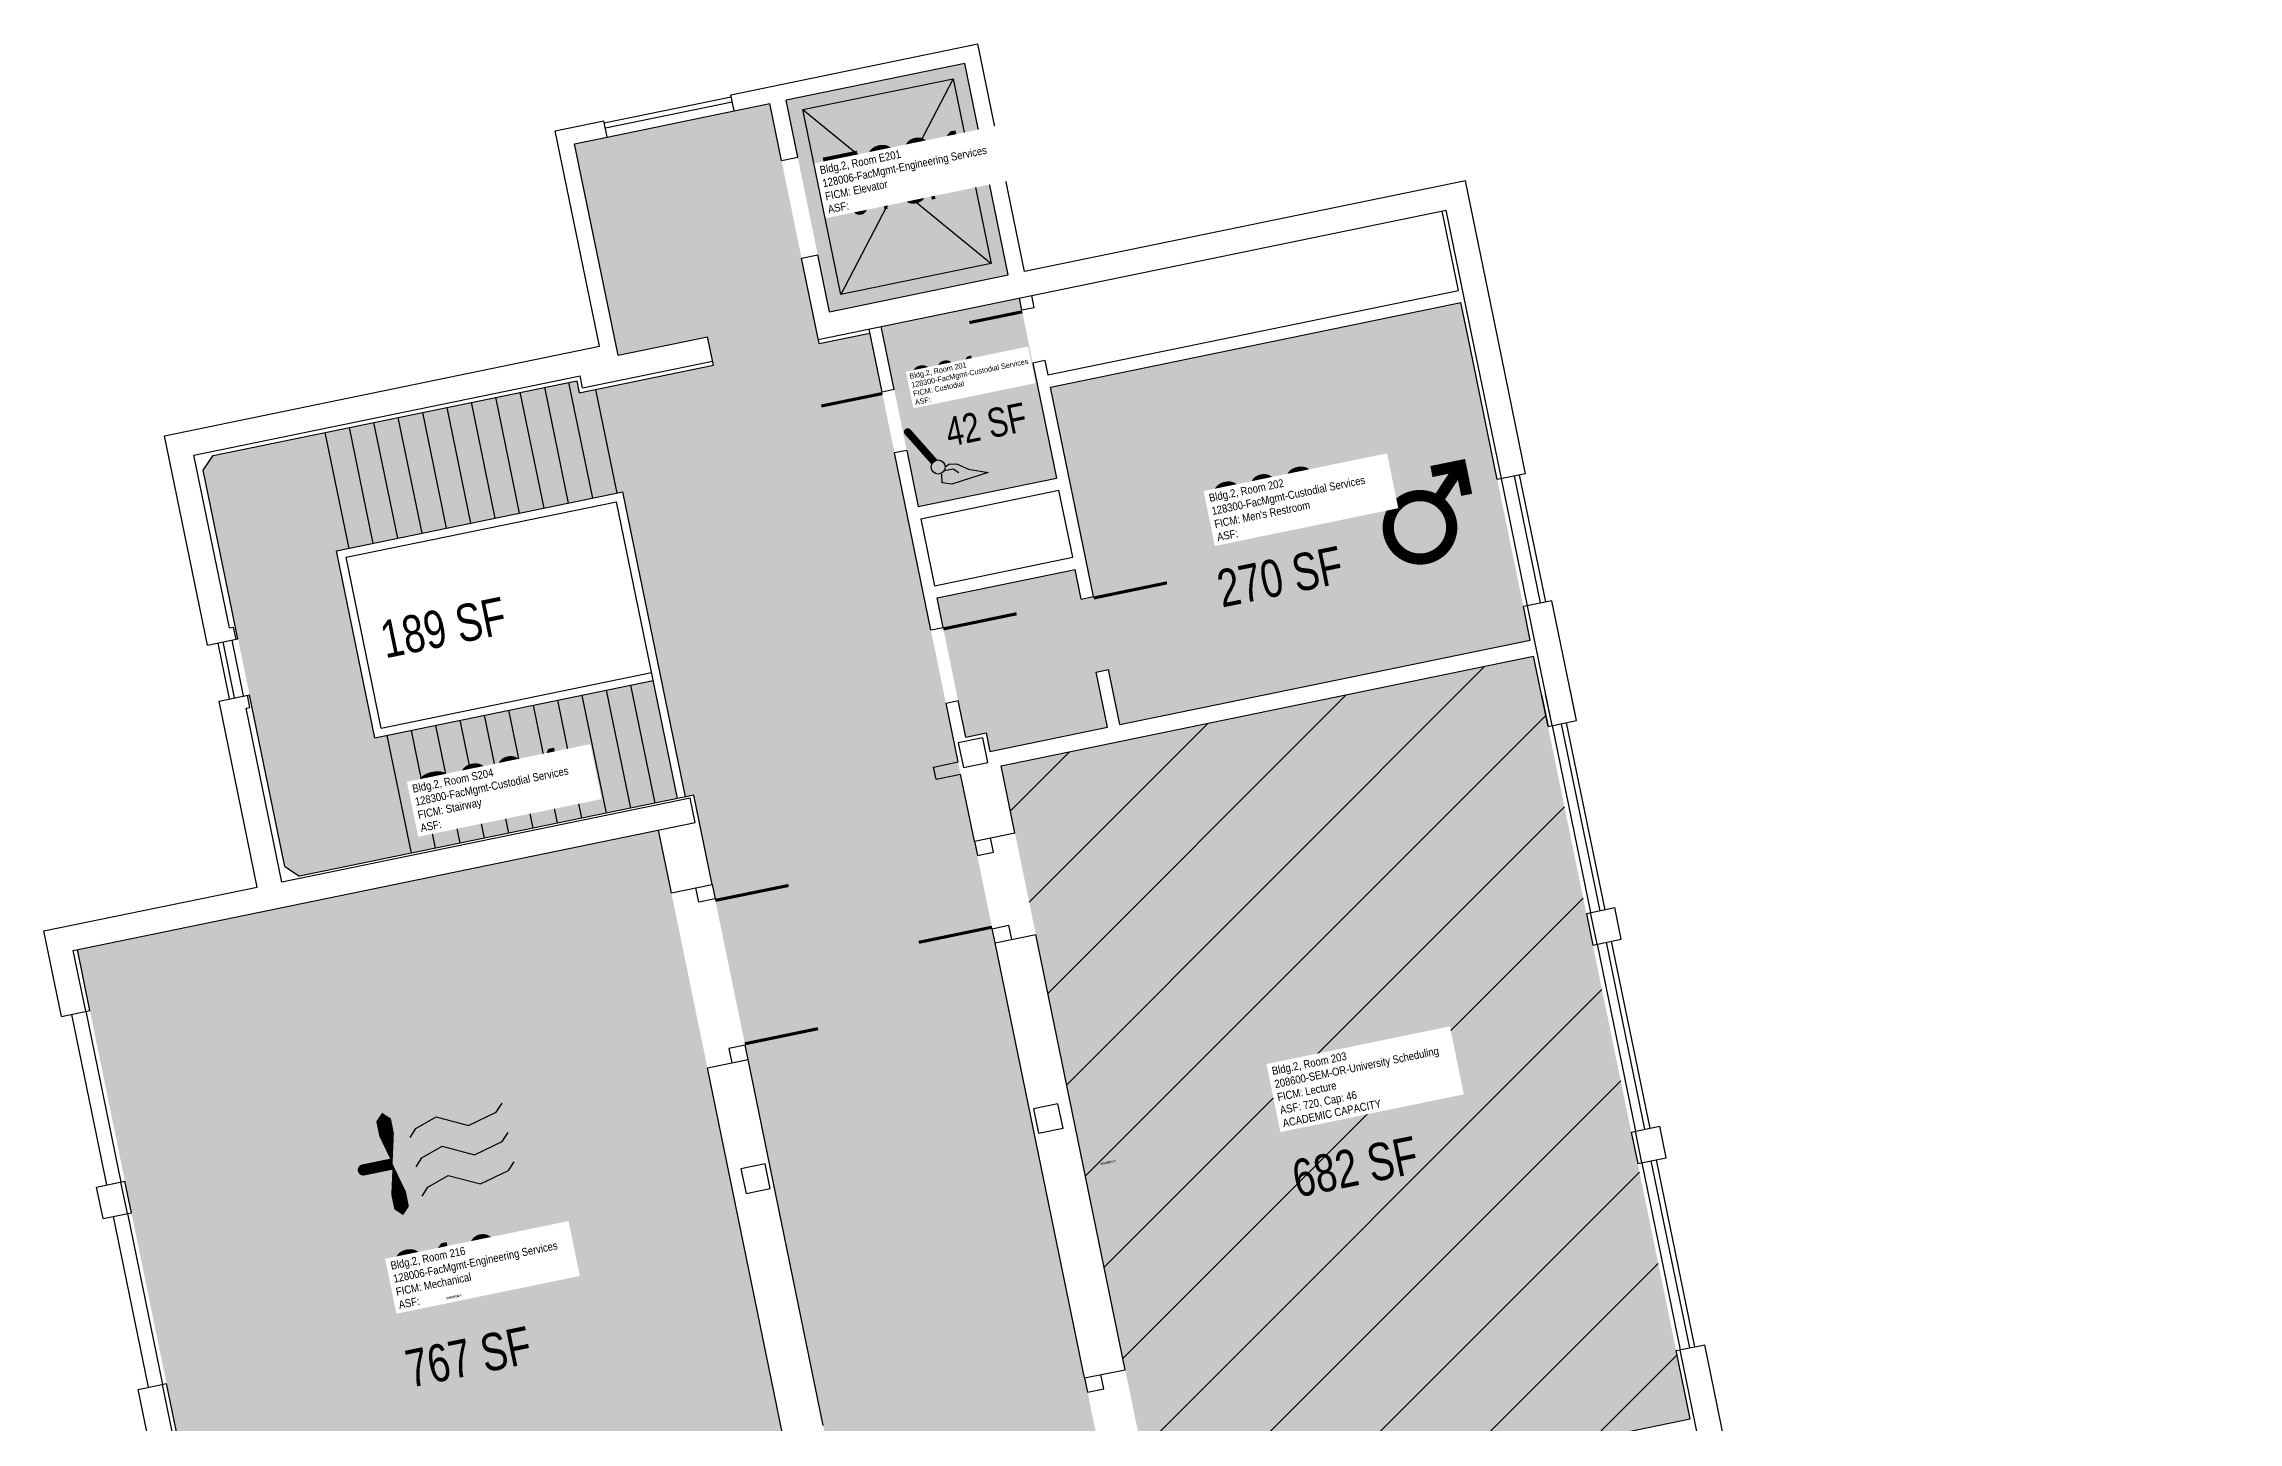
# Model space of a CAD drawing. Header units: inches. Extents: x 69199797 to 69201220, y 27671868 to 27674889.
# Drawn here: x 69199960 to 69201018, y 27674225 to 27674889 of the extents above; entities that cross this region are included whole.
import ezdxf
from ezdxf.enums import TextEntityAlignment as Align

# ---------------------------------------------------------------- set-up
doc = ezdxf.new("R2010")
doc.units = ezdxf.units.IN
doc.header["$LTSCALE"] = 100
doc.header["$MEASUREMENT"] = 0
doc.layers.get('0').update_dxf_attribs({"linetype": 'CONTINUOUS'})
for name, color, linetype in [('A-COLS', 5, 'CONTINUOUS'), ('A-DOOR', 2, 'CONTINUOUS'), ('A-FLOR', 3, 'CONTINUOUS'), ('A-GLAZ', 1, 'CONTINUOUS'), ('A-IDEN-ICON', 4, 'CONTINUOUS'), ('A-IDEN-RNUM', 7, 'CONTINUOUS'), ('A-IDEN-SNUM', 4, 'CONTINUOUS'), ('A-IDEN-VNUM', 4, 'CONTINUOUS'), ('A-WALL', 5, 'CONTINUOUS'), ('AREA-TEXT', 3, 'CONTINUOUS'), ('Rooms-Capacity', 4, 'CONTINUOUS'), ('Rooms-Division-Color', 7, 'CONTINUOUS'), ('Rooms-Information', 7, 'CONTINUOUS')]:
    doc.layers.add(name, color=color, linetype=linetype)
doc.styles.add('CP_AREA', font='arial.ttf', dxfattribs={"height": 15})
doc.styles.add('CP_ROOMSNUMBER', font='arial.ttf', dxfattribs={"height": 1})
doc.styles.add('CP_ROOMVNUMBER', font='arial.ttf', dxfattribs={"width": 0.85, "height": 0.075})

# ---------------------------------------------------------------- blocks, each defined once
blk = doc.blocks.new('CPMEN')
at = {"const_width": 0.015}
blk.add_lwpolyline([(-0.0575, -0.02, 1), (0.0275, -0.02, 1)], format="xyb", close=True, dxfattribs=at)
for points in [[(0.055, 0.01), (0.055, 0.05), (0.015, 0.05)], [(0.0151, 0.0101), (0.055, 0.05)]]:
    blk.add_lwpolyline(points, dxfattribs=at)
blk = doc.blocks.new('CPMECH')
for p, q in [((0.005, 0.025), (0.015, 0.035)), ((0.015, 0.035), (0.045, 0.045)), ((0.045, 0.045), (0.085, 0.025)), ((0.085, 0.025), (0.125, 0.035)), ((0.125, 0.035), (0.135, 0.045)), ((0.015, -0.005), (0.045, 0.005)), ((0.045, 0.005), (0.085, -0.015)), ((0.125, -0.005), (0.135, 0.005)), ((0.005, -0.015), (0.015, -0.005)), ((0.085, -0.015), (0.125, -0.005)), ((0.005, -0.055), (0.015, -0.045)), ((0.015, -0.045), (0.045, -0.035)), ((0.045, -0.035), (0.085, -0.055)), ((0.085, -0.055), (0.125, -0.045)), ((0.125, -0.045), (0.135, -0.035))]:
    blk.add_line(p, q)
for points in [[(-0.025, -0.005, 0, 0.02, 0), (-0.025, 0.035, 0.02, 0.02, 0), (-0.025, 0.055, 0.02, 0, 0), (-0.025, 0.065, 0, 0, 0)], [(-0.025, -0.005, 0, 0.02, 0), (-0.025, -0.045, 0.02, 0.02, 0), (-0.025, -0.065, 0.02, 0, 0), (-0.025, -0.075, 0, 0, 0)]]:
    blk.add_lwpolyline(points, format="xyseb")
at = {"const_width": 0.0075}
blk.add_lwpolyline([(-0.0682, -0.0069, 1), (-0.0618, -0.0031, 1)], format="xyb", close=True, dxfattribs=at)
at = {"const_width": 0.015}
blk.add_lwpolyline([(-0.025, -0.005), (-0.065, -0.005)], dxfattribs=at)
blk = doc.blocks.new('CPCUST')
for p, q in [((0.0262, -0.0408), (0.0446, -0.0406)), ((0.0297, -0.0341), (0.0376, -0.0302)), ((0.0376, -0.0302), (0.0533, -0.0324)), ((0.0446, -0.0406), (0.0543, -0.0505)), ((0.0533, -0.0324), (0.0745, -0.0479)), ((0.0171, -0.0639), (0.02, -0.0466)), ((0.0358, -0.0705), (0.0171, -0.0639)), ((0.1117, -0.0625), (0.0358, -0.0705)), ((0.0745, -0.0479), (0.1117, -0.0625))]:
    blk.add_line(p, q)
at = {"const_width": 0.015}
blk.add_lwpolyline([(-0.03, 0.05), (0.01, -0.0193)], dxfattribs=at)
at = {"const_width": 0.0075}
blk.add_lwpolyline([(-0.0332, 0.0481, 1), (-0.0268, 0.0519, 1)], format="xyb", close=True, dxfattribs=at)
blk.add_circle((0.0158, -0.0313), 0.0141)

msp = doc.modelspace()

# ---------------------------------------------------------------- hatches: boundary and pattern name
at = {"layer": 'Rooms-Capacity'}
h = msp.add_hatch(dxfattribs=at)
h.set_pattern_fill('ANSI31', color=256, scale=300, style=0)
h.set_pattern_definition([(45, (0, 0), (-26.516504294, 26.516504294), [])])
h.paths.add_polyline_path([(69200421.5, 27674541.6), (69200678.1, 27674594.4), (69200753.6, 27674227), (69200497, 27674174.3)])
at = {"layer": 'Rooms-Division-Color', "true_color": 0xadadad}
for points in [[(69200317.8, 27674862.3), (69200404, 27674880), (69200424.9, 27674778.2), (69200338.7, 27674760.4)], [(69200282.8, 27674734.6), (69200280, 27674748.4), (69200236.9, 27674739.5), (69200215.9, 27674841.4), (69200310, 27674860.7), (69200333.7, 27674745.1), (69200358.2, 27674750.1), (69200546.9, 27673832.3), (69200531.2, 27673829.1), (69200532.4, 27673823.2), (69200542.2, 27673825.2), (69200551.9, 27673778.2), (69200542.1, 27673776.2), (69200543.3, 27673770.3), (69200577.6, 27673777.4), (69200604.6, 27673646.1), (69200595.1, 27673692.2), (69200557.9, 27673684.5), (69200568.1, 27673634.6), (69200605.3, 27673642.2), (69200666.8, 27673343.5), (69200632.5, 27673336.4), (69200633.7, 27673330.5), (69200643.5, 27673332.5), (69200653.1, 27673285.5), (69200643.3, 27673283.5), (69200644.5, 27673277.6), (69200660.2, 27673280.9), (69200899.4, 27672117.2), (69200880.8, 27672113.4), (69200885.8, 27672088.9), (69200891.7, 27672090.1), (69200889.7, 27672099.9), (69200936.7, 27672109.5), (69200938.7, 27672099.7), (69200944.6, 27672101), (69200941.1, 27672118.1), (69200991, 27672128.3), (69201017.7, 27671998.6), (69200967.8, 27671988.3), (69200963.9, 27672006.9), (69200958.1, 27672005.7), (69200960.1, 27671995.9), (69200913, 27671986.3), (69200911, 27671996), (69200905.2, 27671994.8), (69200909, 27671976.2), (69200802.2, 27671954.3), (69200534.8, 27673255.1), (69200550.5, 27673258.3), (69200549.3, 27673264.2), (69200539.5, 27673262.2), (69200529.8, 27673309.2), (69200539.6, 27673311.2), (69200538.4, 27673317.1), (69200528.6, 27673315.1), (69200439.4, 27673749), (69200449.2, 27673751), (69200448, 27673756.9), (69200438.2, 27673754.9), (69200428.6, 27673801.9), (69200438.4, 27673803.9), (69200437.2, 27673809.8), (69200421.5, 27673806.6), (69200273.3, 27674527.5), (69200269.4, 27674526.7), (69200228.9, 27674723.6)], [(69200363.7, 27674753.3), (69200381.5, 27674666.6), (69200448.1, 27674680.3), (69200430.3, 27674767)], [(69200393.5, 27674608.3), (69200390.6, 27674622.5), (69200457.2, 27674636.2), (69200460.1, 27674622), (69200466, 27674623.2), (69200445.2, 27674724.1), (69200643.1, 27674764.8), (69200660.6, 27674679.6), (69200673.2, 27674618.4), (69200676.5, 27674602.2), (69200478.7, 27674561.5), (69200473.2, 27674588), (69200467.3, 27674586.8), (69200472.8, 27674560.3), (69200416, 27674548.6), (69200414.2, 27674557.5), (69200404.4, 27674555.4), (69200400.7, 27674573.1)], [(69200265.5, 27674525.9), (69200083.3, 27674488.4), (69200076.2, 27674493.1), (69200036.9, 27674684.1), (69200041.6, 27674691.2), (69200216.9, 27674727.2), (69200218.1, 27674721.4), (69200228.9, 27674723.6), (69200239.2, 27674673.6), (69200101.1, 27674645.2), (69200119.6, 27674555.1), (69200253.8, 27674582.7)], [(69199976.2, 27674453.1), (69200256.3, 27674510.7), (69200334.1, 27674132.6), (69200053.9, 27674075)]]:
    msp.add_hatch(color=253, dxfattribs=at).paths.add_polyline_path(points)
at = {"layer": 'Rooms-Division-Color', "true_color": 0x003fff}
msp.add_hatch(color=160, dxfattribs=at).paths.add_polyline_path([(69200421.5, 27674541.6), (69200678.1, 27674594.4), (69200753.6, 27674227), (69200497, 27674174.3)])

# ---------------------------------------------------------------- linework, layer by layer
at = {"layer": 'A-COLS'}
for p, q in [((69200412.6, 27674555.1), (69200400.8, 27674552.7)), ((69200415, 27674543.3), (69200412.6, 27674555.1)), ((69200400.8, 27674552.7), (69200403.3, 27674540.9)), ((69200403.3, 27674540.9), (69200415, 27674543.3)), ((69200448.8, 27674378.8), (69200437.1, 27674376.4)), ((69200437.1, 27674376.4), (69200439.5, 27674364.6)), ((69200451.3, 27674367), (69200448.8, 27674378.8)), ((69200439.5, 27674364.6), (69200451.3, 27674367)), ((69200307.8, 27674349.8), (69200296, 27674347.4)), ((69200296, 27674347.4), (69200298.5, 27674335.6)), ((69200310.2, 27674338), (69200307.8, 27674349.8)), ((69200298.5, 27674335.6), (69200310.2, 27674338))]:
    msp.add_line(p, q, dxfattribs=at)
at = {"layer": 'A-DOOR'}
for points in [[(69200431.7, 27674760.4, 1.5, 1.5, 0), (69200406.2, 27674755.2, 0, 0, 0), (69200406, 27674755.9, 0, 0, 0.414214), (69200436.7, 27674735.7, 0, 0, 0.414214)], [(69200364.2, 27674721, 1.5, 1.5, 0), (69200334.8, 27674715, 0, 0, 0), (69200334.7, 27674715.7, 0, 0, 0.414214), (69200370.1, 27674692.4, 0, 0, 0.414214)], [(69200466.1, 27674622.5, 1.5, 1.5, 0), (69200501.4, 27674629.8, 0, 0, 0), (69200501.5, 27674629, 0, 0, -0.414214), (69200471.8, 27674587.7, 0, 0, -0.414214)], [(69200393.6, 27674607.6, 1.5, 1.5, 0), (69200428.9, 27674614.9, 0, 0, 0), (69200429.1, 27674614.1, 0, 0, -0.414214), (69200399.3, 27674572.8, 0, 0, -0.414214)], [(69200417.1, 27674463.9, 1.5, 1.5, 0), (69200381.8, 27674456.6, 0, 0, 0), (69200381.6, 27674457.4, 0, 0, -0.414214), (69200411.4, 27674498.7, 0, 0, -0.414214)], [(69200283.7, 27674476.8, 1.5, 1.5, 0), (69200319, 27674484, 0, 0, 0), (69200319.1, 27674483.3, 0, 0, -0.414214), (69200289.4, 27674442, 0, 0, -0.414214)], [(69200297.9, 27674407.7, 1.5, 1.5, 0), (69200333.2, 27674415, 0, 0, 0), (69200333, 27674415.7, 0, 0, 0.414214), (69200289.4, 27674442, 0, 0, 0.414214)], [(69200470.2, 27674205.3, 1.5, 1.5, 0), (69200434.9, 27674198, 0, 0, 0), (69200434.8, 27674198.8, 0, 0, -0.414214), (69200464.6, 27674240.1, 0, 0, -0.414214)]]:
    msp.add_lwpolyline(points, format="xyseb", dxfattribs=at)
at = {"layer": 'A-FLOR'}
for p, q in [((69200325.9, 27674857.8), (69200398.4, 27674872.7)), ((69200398.4, 27674872.7), (69200344.2, 27674768.7)), ((69200398.4, 27674872.7), (69200416.7, 27674783.6)), ((69200325.9, 27674857.8), (69200416.7, 27674783.6)), ((69200344.2, 27674768.7), (69200325.9, 27674857.8)), ((69200416.7, 27674783.6), (69200344.2, 27674768.7)), ((69200201.3, 27674724), (69200212.7, 27674668.2)), ((69200213, 27674726.4), (69200224.5, 27674670.6)), ((69200226, 27674723), (69200236.3, 27674673)), ((69200154.3, 27674714.3), (69200165.7, 27674658.5)), ((69200166, 27674716.8), (69200177.5, 27674660.9)), ((69200177.8, 27674719.2), (69200189.2, 27674663.3)), ((69200189.5, 27674721.6), (69200201, 27674665.8)), ((69200095.5, 27674702.3), (69200107, 27674646.4)), ((69200107.2, 27674704.7), (69200118.7, 27674648.8)), ((69200119, 27674707.1), (69200130.5, 27674651.3)), ((69200130.7, 27674709.5), (69200142.2, 27674653.7)), ((69200142.5, 27674711.9), (69200154, 27674656.1)), ((69200101.1, 27674645.2), (69200239.2, 27674673.6)), ((69200269.4, 27674526.7), (69200239.2, 27674673.6)), ((69200105.8, 27674642.1), (69200236.1, 27674668.9)), ((69200265.5, 27674525.9), (69200236.1, 27674668.9)), ((69200119.6, 27674555.1), (69200101.1, 27674645.2)), ((69200122.7, 27674559.8), (69200105.8, 27674642.1)), ((69200122.7, 27674559.8), (69200253, 27674586.6)), ((69200119.6, 27674555.1), (69200253.8, 27674582.7)), ((69200231.2, 27674518.8), (69200219.5, 27674575.6)), ((69200242.9, 27674521.2), (69200231.3, 27674578.1)), ((69200254.7, 27674523.7), (69200243, 27674580.5)), ((69200184.2, 27674509.2), (69200172.5, 27674566)), ((69200195.9, 27674511.6), (69200184.2, 27674568.4)), ((69200207.7, 27674514), (69200196, 27674570.8)), ((69200219.4, 27674516.4), (69200207.8, 27674573.2)), ((69200137.2, 27674499.5), (69200125.5, 27674556.3)), ((69200148.9, 27674501.9), (69200137.2, 27674558.7)), ((69200160.7, 27674504.3), (69200149, 27674561.1)), ((69200172.4, 27674506.8), (69200160.7, 27674563.6)), ((69199973.4, 27674421.9), (69199990.3, 27674339.7)), ((69199980.3, 27674423.4), (69199997.2, 27674341.1)), ((69199993.4, 27674324.5), (69200010.4, 27674242.2)), ((69200000.3, 27674325.9), (69200017.2, 27674243.6))]:
    msp.add_line(p, q, dxfattribs=at)
at = {"layer": 'A-GLAZ'}
for p, q in [((69200230.2, 27674851.4), (69200291.4, 27674864)), ((69200230.7, 27674849), (69200291.9, 27674861.6)), ((69200231.6, 27674844.6), (69200292.8, 27674857.2)), ((69200681.5, 27674620.1), (69200668.9, 27674681.3)), ((69200684, 27674620.6), (69200671.4, 27674681.8)), ((69200675.2, 27674618.8), (69200662.6, 27674680)), ((69200043.9, 27674600.8), (69200049.4, 27674573.9)), ((69200046.3, 27674601.3), (69200051.8, 27674574.4)), ((69200050.7, 27674602.2), (69200056.2, 27674575.3)), ((69200687, 27674561), (69200705.6, 27674470.9)), ((69200691.4, 27674561.9), (69200710, 27674471.8)), ((69200693.9, 27674562.4), (69200712.4, 27674472.3)), ((69200708.7, 27674455.7), (69200727.2, 27674365.6)), ((69200713.1, 27674456.6), (69200731.6, 27674366.5)), ((69200715.5, 27674457.1), (69200734.1, 27674367)), ((69200730.3, 27674350.4), (69200748.8, 27674260.3)), ((69200734.7, 27674351.3), (69200753.3, 27674261.2)), ((69200737.2, 27674351.8), (69200755.7, 27674261.7))]:
    msp.add_line(p, q, dxfattribs=at)
at = {"layer": 'A-WALL'}
for p, q in [((69200291.2, 27674865), (69200410.2, 27674889.5)), ((69200432.8, 27674779.8), (69200410.2, 27674889.5)), ((69200404, 27674880), (69200317.8, 27674862.3)), ((69200424.9, 27674778.2), (69200404, 27674880)), ((69200292.8, 27674857.2), (69200291.2, 27674865)), ((69200292.8, 27674857.2), (69200310, 27674860.7)), ((69200315.6, 27674833.3), (69200310, 27674860.7)), ((69200323.4, 27674834.9), (69200317.8, 27674862.3)), ((69200206.5, 27674847.6), (69200230, 27674852.4)), ((69200231.6, 27674844.6), (69200230, 27674852.4)), ((69200227.8, 27674743.8), (69200206.5, 27674847.6)), ((69200215.9, 27674841.4), (69200231.6, 27674844.6)), ((69200236.9, 27674739.5), (69200215.9, 27674841.4)), ((69200315.6, 27674833.3), (69200323.4, 27674834.9)), ((69200645.3, 27674823.5), (69200432.8, 27674779.8)), ((69200661.2, 27674746.1), (69200645.3, 27674823.5)), ((69200333.3, 27674747.1), (69200636, 27674809.3)), ((69200641.9, 27674770.7), (69200634, 27674808.9)), ((69200649.5, 27674743.7), (69200636, 27674809.3)), ((69200325.3, 27674786.2), (69200333.1, 27674787.9)), ((69200338.7, 27674760.4), (69200333.1, 27674787.9)), ((69200333.7, 27674745.1), (69200325.3, 27674786.2)), ((69200338.7, 27674760.4), (69200424.9, 27674778.2)), ((69200431.5, 27674761.1), (69200430.3, 27674767)), ((69200437.4, 27674762.3), (69200436.2, 27674768.2)), ((69200444, 27674730), (69200641.9, 27674770.7)), ((69200437.4, 27674762.3), (69200431.5, 27674761.1)), ((69200445.2, 27674724.1), (69200643.1, 27674764.8)), ((69200647.5, 27674743.3), (69200643.1, 27674764.8)), ((69200236.9, 27674739.5), (69200280, 27674748.4)), ((69200282.8, 27674734.6), (69200280, 27674748.4)), ((69200333.7, 27674745.1), (69200358.2, 27674750.1)), ((69200364.1, 27674721.7), (69200357.8, 27674752.1)), ((69200369.9, 27674722.9), (69200363.7, 27674753.3)), ((69200674.3, 27674682.4), (69200661.2, 27674746.1)), ((69200018.2, 27674700.7), (69200227.8, 27674743.8)), ((69200218.1, 27674721.4), (69200282.8, 27674734.6)), ((69200219.7, 27674723.7), (69200282.4, 27674736.6)), ((69200442.6, 27674736.9), (69200436.7, 27674735.7)), ((69200436.7, 27674735.7), (69200448.1, 27674680.3)), ((69200442.6, 27674736.9), (69200444, 27674730)), ((69200660.6, 27674679.6), (69200647.5, 27674743.3)), ((69200662.6, 27674680), (69200649.5, 27674743.7)), ((69200032.4, 27674691.3), (69200218.5, 27674729.6)), ((69200041.6, 27674691.2), (69200216.9, 27674727.2)), ((69200216.9, 27674727.2), (69200218.1, 27674721.4)), ((69200219.7, 27674723.7), (69200218.5, 27674729.6)), ((69200369.9, 27674722.9), (69200364.1, 27674721.7)), ((69200466, 27674623.2), (69200445.2, 27674724.1)), ((69200039, 27674599.8), (69200018.2, 27674700.7)), ((69200049.5, 27674608.1), (69200032.4, 27674691.3)), ((69200376, 27674693.6), (69200370.1, 27674692.4)), ((69200387.6, 27674607.1), (69200370.1, 27674692.4)), ((69200376, 27674693.6), (69200381.5, 27674666.6)), ((69200036.9, 27674684.1), (69200041.6, 27674691.2)), ((69200053.6, 27674602.8), (69200036.9, 27674684.1)), ((69200674.3, 27674682.4), (69200660.6, 27674679.6)), ((69200381.5, 27674666.6), (69200448.1, 27674680.3)), ((69200382.7, 27674660.7), (69200449.3, 27674674.4)), ((69200456, 27674642.1), (69200449.3, 27674674.4)), ((69200382.7, 27674660.7), (69200389.4, 27674628.4)), ((69200389.4, 27674628.4), (69200456, 27674642.1)), ((69200390.6, 27674622.5), (69200457.2, 27674636.2)), ((69200460.1, 27674622), (69200457.2, 27674636.2)), ((69200393.5, 27674608.3), (69200390.6, 27674622.5)), ((69200460.1, 27674622), (69200466, 27674623.2)), ((69200686.9, 27674621.2), (69200673.2, 27674618.4)), ((69200676.5, 27674602.2), (69200673.2, 27674618.4)), ((69200687, 27674561), (69200675.2, 27674618.8)), ((69200698.8, 27674563.4), (69200686.9, 27674621.2)), ((69200049.5, 27674608.1), (69200051.5, 27674608.5)), ((69200052.7, 27674602.6), (69200051.5, 27674608.5)), ((69200387.6, 27674607.1), (69200393.5, 27674608.3)), ((69200039, 27674599.8), (69200053.6, 27674602.8)), ((69200478.7, 27674561.5), (69200676.5, 27674602.2)), ((69200421.5, 27674541.6), (69200678.1, 27674594.4)), ((69200467.3, 27674586.8), (69200473.2, 27674588)), ((69200472.8, 27674560.3), (69200467.3, 27674586.8)), ((69200478.7, 27674561.5), (69200473.2, 27674588)), ((69200685.1, 27674560.6), (69200678.1, 27674594.4)), ((69200044.5, 27674572.8), (69200059.2, 27674575.9)), ((69200059.4, 27674569.8), (69200058.2, 27674575.7)), ((69200076.2, 27674493.1), (69200059.2, 27674575.9)), ((69200682, 27674575.8), (69200685.1, 27674560.6)), ((69200687, 27674561), (69200683.9, 27674576.2)), ((69200698.8, 27674563.4), (69200695.7, 27674578.6)), ((69200062.9, 27674483.2), (69200044.5, 27674572.8)), ((69200057.5, 27674569.4), (69200059.4, 27674569.8)), ((69200074.7, 27674485.6), (69200057.5, 27674569.4)), ((69200394.9, 27674571.9), (69200400.7, 27674573.1)), ((69200400.7, 27674543.5), (69200394.9, 27674571.9)), ((69200404.4, 27674555.4), (69200400.7, 27674573.1)), ((69200404.4, 27674555.4), (69200414.2, 27674557.5)), ((69200414.2, 27674557.5), (69200416, 27674548.6)), ((69200416, 27674548.6), (69200472.8, 27674560.3)), ((69200685.1, 27674560.6), (69200698.8, 27674563.4)), ((69200388.9, 27674541), (69200400.7, 27674543.5)), ((69200390.2, 27674535.2), (69200388.9, 27674541)), ((69200390.2, 27674535.2), (69200401.9, 27674537.6)), ((69200408.6, 27674505.3), (69200401.9, 27674537.6)), ((69200428.1, 27674509.3), (69200421.5, 27674541.6)), ((69200271.6, 27674526.1), (69200074.7, 27674485.6)), ((69200273.3, 27674527.5), (69200083.3, 27674488.4)), ((69200274, 27674514.4), (69200271.6, 27674526.1)), ((69200282.2, 27674484.4), (69200273.3, 27674527.5)), ((69199974.2, 27674452.7), (69200274, 27674514.4)), ((69200262.6, 27674480.4), (69200256.3, 27674510.7)), ((69200408.6, 27674505.3), (69200428.1, 27674509.3)), ((69200408.6, 27674505.3), (69200410, 27674498.4)), ((69200417.8, 27674500), (69200416.4, 27674506.9)), ((69200076.2, 27674493.1), (69200083.3, 27674488.4)), ((69200410, 27674498.4), (69200417.8, 27674500)), ((69199960.1, 27674462.1), (69200062.9, 27674483.2)), ((69200262.6, 27674480.4), (69200282.2, 27674484.4)), ((69200275.7, 27674475.9), (69200274.3, 27674482.8)), ((69200282.2, 27674484.4), (69200283.6, 27674477.5)), ((69200283.6, 27674477.5), (69200275.7, 27674475.9)), ((69200703.6, 27674470.5), (69200717.3, 27674473.3)), ((69200703.6, 27674470.5), (69200706.7, 27674455.3)), ((69200708.7, 27674455.7), (69200705.6, 27674470.9)), ((69200720.4, 27674458.1), (69200717.3, 27674473.3)), ((69199968.5, 27674420.9), (69199960.1, 27674462.1)), ((69200417.2, 27674463.1), (69200425, 27674464.8)), ((69200418.6, 27674456.3), (69200417.2, 27674463.1)), ((69200418.6, 27674456.3), (69200438.2, 27674460.3)), ((69200425, 27674464.8), (69200426.5, 27674457.9)), ((69200481.3, 27674250.7), (69200438.2, 27674460.3)), ((69199980.3, 27674423.4), (69199974.2, 27674452.7)), ((69199982.2, 27674423.8), (69199976.2, 27674453.1)), ((69200461.7, 27674246.7), (69200418.6, 27674456.3)), ((69200706.7, 27674455.3), (69200720.4, 27674458.1)), ((69199968.5, 27674420.9), (69199982.2, 27674423.8)), ((69200298.1, 27674407), (69200290.2, 27674405.4)), ((69200299.5, 27674400.1), (69200298.1, 27674407)), ((69200279.9, 27674396.1), (69200299.5, 27674400.1)), ((69200316.1, 27674219.8), (69200279.9, 27674396.1)), ((69200290.2, 27674405.4), (69200291.6, 27674398.5)), ((69200335.7, 27674223.8), (69200299.5, 27674400.1)), ((69200725.2, 27674365.2), (69200739, 27674368)), ((69200725.2, 27674365.2), (69200728.4, 27674350)), ((69200730.3, 27674350.4), (69200727.2, 27674365.6)), ((69200742.1, 27674352.8), (69200739, 27674368)), ((69200728.4, 27674350), (69200742.1, 27674352.8)), ((69199985.4, 27674338.7), (69199999.1, 27674341.5)), ((69199988.6, 27674323.5), (69199985.4, 27674338.7)), ((69200000.3, 27674325.9), (69199997.2, 27674341.1)), ((69200002.3, 27674326.3), (69199999.1, 27674341.5)), ((69199988.6, 27674323.5), (69200002.3, 27674326.3)), ((69200746.9, 27674259.9), (69200760.6, 27674262.7)), ((69200753.6, 27674227), (69200746.9, 27674259.9)), ((69200762.2, 27674195.1), (69200748.8, 27674260.3)), ((69200774, 27674197.5), (69200760.6, 27674262.7)), ((69200461.7, 27674246.7), (69200481.3, 27674250.7)), ((69200471, 27674241.4), (69200469.5, 27674248.3)), ((69200005.5, 27674241.2), (69200019.2, 27674244)), ((69200046.8, 27674039.9), (69200005.5, 27674241.2)), ((69200058.6, 27674042.3), (69200017.2, 27674243.6)), ((69200053.9, 27674075), (69200019.2, 27674244)), ((69200461.7, 27674246.7), (69200463.1, 27674239.8)), ((69200463.1, 27674239.8), (69200471, 27674241.4)), ((69200497, 27674174.3), (69200753.6, 27674227))]:
    msp.add_line(p, q, dxfattribs=at)

# ---------------------------------------------------------------- block references
at = {"layer": 'A-IDEN-ICON', "rotation": 11.6150492182115}
for name, p, xscale, yscale, zscale in [('CPCUST', (69200385.9, 27674692.2), 240, 240, 240), ('CPMEN', (69200627.2, 27674664.7), 360, 360, 360), ('CPMECH', (69200136.6, 27674353.4), 360, 360, 360)]:
    msp.add_blockref(name, p, dxfattribs=dict(at, xscale=xscale, yscale=yscale, zscale=zscale))

# ---------------------------------------------------------------- texts
at = {"layer": 'A-IDEN-RNUM', "style": 'CP_ROOMSNUMBER', "width": 0.85}
for s, p in [('E201-00', (69200374.8, 27674829.4)), ('0201-00', (69200393.9, 27674727.9)), ('0202-00', (69200535.3, 27674675.8)), ('S204-00', (69200178.6, 27674523.1)), ('0216-00', (69200157.7, 27674285.3))]:
    msp.add_text(s, height=1, rotation=11.615, dxfattribs=at).set_placement(p, align=Align.CENTER)
msp.add_text('0203-00', height=1, rotation=11.615, dxfattribs=at).set_placement((69200469.3, 27674349.3))
at = {"layer": 'A-IDEN-SNUM', "style": 'CP_ROOMSNUMBER', "width": 0.85}
for s, p in [('0020E20100', (69200374.8, 27674829.4)), ('0020020100', (69200393.9, 27674727.9)), ('0020020200', (69200535.3, 27674675.8)), ('0020S20400', (69200178.6, 27674523.1)), ('0020021600', (69200157.7, 27674285.3))]:
    msp.add_text(s, height=1, rotation=11.615, dxfattribs=at).set_placement(p, align=Align.CENTER)
msp.add_text('0020020300', height=1, rotation=11.615, dxfattribs=at).set_placement((69200469.3, 27674349.3))
at = {"layer": 'A-IDEN-VNUM', "style": 'CP_ROOMVNUMBER', "width": 0.85}
for s, height, p in [('E201', 27, (69200375, 27674815.2)), ('201', 18, (69200397.7, 27674719)), ('202', 27, (69200552.2, 27674655.2)), ('S204', 27, (69200178.7, 27674517.2)), ('203', 27, (69200583.8, 27674372.8)), ('216', 27, (69200157.7, 27674285.3))]:
    msp.add_text(s, height=height, rotation=11.615, dxfattribs=at).set_placement(p, align=Align.CENTER)
at = {"layer": 'AREA-TEXT', "style": 'CP_AREA', "width": 0.75}
for s, height, p in [('64 SF', 18, (69200371.4, 27674820.2)), ('42 SF', 14, (69200414.2, 27674706.1)), ('270 SF', 18, (69200555.9, 27674632.8)), ('189 SF', 18, (69200152.6, 27674608.3)), ('682 SF', 18, (69200592.1, 27674348.5)), ('767 SF', 18, (69200164.7, 27674256.9))]:
    msp.add_text(s, height=height, rotation=11.615, dxfattribs=at).set_placement(p, align=Align.MIDDLE_CENTER)

# ---------------------------------------------------------------- next in the draw order: texts
at = {"layer": 'Rooms-Information', "attachment_point": 7, "rotation": 11.615, "style": 'CP_ROOMVNUMBER', "bg_fill": 3, "box_fill_scale": 1.5, "bg_fill_color": 256, "bg_fill_true_color": 13158600, "bg_fill_transparency": 0}
for s, insert, char_height, width in [('Bldg.2, Room E201^M^J128006-FacMgmt-Engineering Services^M^JFICM: Elevator^M^JASF: ', (69200338.4, 27674807.7), 3.857, 86.4), ('Bldg.2, Room 201^M^J128300-FacMgmt-Custodial Services^M^JFICM: Custodial^M^JASF: ', (69200380.2, 27674715.4), 2.571, 57.6), ("Bldg.2, Room 202^M^J128300-FacMgmt-Custodial Services^M^JFICM: Men's Restroom^M^JASF: ", (69200526, 27674649.8), 3.857, 86.4), ('Bldg.2, Room S204^M^J128300-FacMgmt-Custodial Services^M^JFICM: Stairway^M^JASF: ', (69200142, 27674509.7), 3.857, 86.4), ('Bldg.2, Room 203^M^J208600-SEM-OR-University Scheduling^M^JFICM: Lecture^M^JASF: 720, Cap: 46^M^JACADEMIC CAPACITY', (69200557.6, 27674367.4), 3.8571, 86.4), ('Bldg.2, Room 216^M^J128006-FacMgmt-Engineering Services^M^JFICM: Mechanical^M^JASF: ', (69200131.5, 27674279.9), 3.857, 86.4)]:
    msp.add_mtext(s, dxfattribs=dict(at, insert=insert, char_height=char_height, width=width))

doc.saveas('drawing.dxf')
